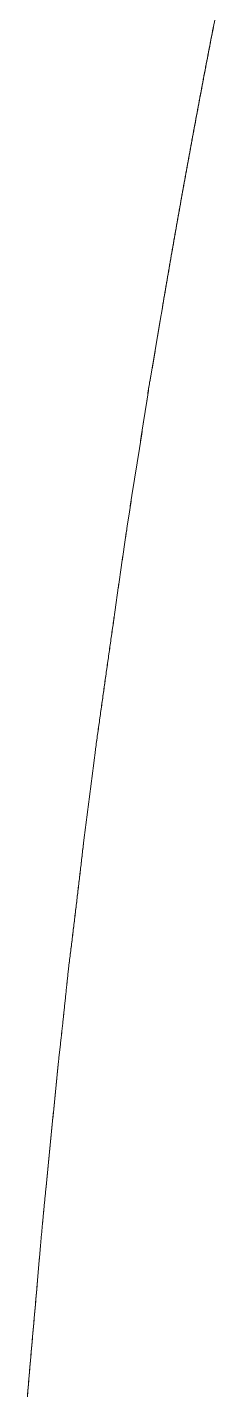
# Model space of a CAD drawing. Header units: millimetres. Extents: x 8533 to 164433, y 5768 to 115327.
# Drawn here: x 56968.03 to 56972.73, y 107718.75 to 107752.94 of the extents above; entities that cross this region are included whole.
import ezdxf

# ---------------------------------------------------------------- set-up
doc = ezdxf.new("R2010")
doc.units = ezdxf.units.MM
doc.header["$LTSCALE"] = 250
doc.layers.add('06_G-ENP_심볼', color=3, linetype='Continuous')
doc.layers.add('G-ENP', color=1, linetype='Continuous')

# ---------------------------------------------------------------- blocks, each defined once
blk = doc.blocks.new('zw$82BC')
at = {"layer": 'G-ENP', "color": 8, "lineweight": 0}
for centre, radius, start, end in [((19.08461110588202, 91.25662670430575), 3.350157192330593, 168.9785139210336, 169.0450626425186), ((19.08616320136856, 91.25632530373792), 3.351738281329116, 168.9760326358225, 169.0425495024346), ((19.12656007604473, 91.24845630582405), 3.392894430297713, 168.9128149551684, 168.9785136202596), ((19.04387896286268, 91.26451100811545), 3.308669004595907, 169.0450629499953, 169.1124590282432), ((19.0453865211672, 91.26422008400533), 3.310204377061466, 169.0425498106897, 169.1099141309583), ((19.00431725958477, 91.27212048812419), 3.268382126431258, 169.1124593404834, 169.1807000019523), ((19.00578143665997, 91.27183973237402), 3.269872977878141, 169.1099144431415, 169.1781234574998), ((18.96588142574394, 91.27946595293332), 3.229250691799957, 169.1807003212354, 169.2497827308671), ((18.96730430838205, 91.2791948824347), 3.230699164776361, 169.1781237767061, 169.2471746427605), ((18.92852929771642, 91.28655764140638), 3.191231308407016, 169.249783059713, 169.3197043183566), ((18.92991190087015, 91.28629598168885), 3.192638453404181, 169.2471749690181, 169.3170648015886), ((19.41007245133081, 91.19588614474492), 3.681236524065886, 169.3219299980456, 169.3825545908653), ((19.37187350198913, 91.20306862946143), 3.64236818448863, 169.3193190754033, 169.3805905613054), ((19.88764654394363, 91.10619492317409), 4.167159877987746, 169.3803228087373, 169.4338713437439), ((19.89021640544486, 91.10571426947467), 4.169774302516692, 169.3783301918606, 169.4318454755895), ((19.820413037059, 91.11873620925115), 4.098766688966579, 169.4338714942794, 169.4883051095437), ((19.82289459185633, 91.11827449112207), 4.1012908318636, 169.4318456292848, 169.4862460490514), ((19.69269366926819, 91.14237190523835), 3.968878710447079, 169.5436227338663, 169.59982224106), ((19.69501124076847, 91.1419453247475), 3.971235213816401, 169.5415305283616, 169.5976969550454), ((19.75546498376924, 91.1307873437679), 4.032710050622929, 169.488305271897, 169.5436225622417), ((19.75786231246487, 91.13034367108844), 4.0351480887401, 169.4862462072815, 169.5415303621305), ((19.63199846273837, 91.15351176722203), 3.907169678525297, 169.5998224196912, 169.6569026137821), ((19.63423979892038, 91.15310150852827), 3.909448252563674, 169.5976971276991, 169.6547443009787), ((19.57328445069358, 91.16422755301392), 3.847485817427588, 169.6569027957917, 169.7148620817557), ((19.57545360973269, 91.16383275533923), 3.849690611233619, 169.6547444811839, 169.7126707993221), ((19.5164632562204, 91.17453850186769), 3.789736671913434, 169.714862271465, 169.7736989766425), ((19.51856268150637, 91.17415860572572), 3.791870191824449, 169.7126709887159, 169.7714747937014), ((19.46145010776839, 91.18446301567923), 3.733835486979597, 169.7736991753322, 169.8334115757175), ((19.46348312096656, 91.18409730808918), 3.735901130782477, 169.7714749908259, 169.8311545570349), ((19.40816691181676, 91.19401811504355), 3.679702328059387, 169.8334117816667, 169.8939980743327), ((19.4101362433404, 91.19366599610623), 3.681702891486015, 169.8311547596314, 169.8917082890545), ((19.35653878051967, 91.20322007967906), 3.627260549920362, 169.8939982896794, 169.9554566146705), ((19.35844744337079, 91.20288090524099), 3.629199114548919, 169.8917085021295, 169.9531341322344), ((19.30649584683836, 91.21208413296318), 3.576438638779124, 169.955456834924, 170.0177852625822), ((19.30834655472871, 91.21175731867277), 3.578317980932076, 169.9531343538187, 170.0154301545044), ((19.2109060656219, 91.2288551145561), 3.479388780662144, 170.0809822519326, 170.1450448056222), ((19.2126468792833, 91.22855166372261), 3.481155844409623, 170.078594598402, 170.1426246878912), ((19.25797263409682, 91.22062456924522), 3.527169569103996, 170.017785491264, 170.0809820137271), ((19.25976696846222, 91.22030973578319), 3.528991314307885, 170.015430382889, 170.0785943636052), ((19.16523729023562, 91.23678861435894), 3.433036030318742, 170.1450450524825, 170.2099715039384), ((19.16692664847132, 91.2364960915142), 3.434750527489689, 170.1426249311339, 170.207519000113), ((19.12091045275368, 91.2444372593967), 3.388054141829476, 170.2099717554782, 170.2757599048717), ((19.12255042504655, 91.2441552139831), 3.389718190636772, 170.2075192479898, 170.2732750985896), ((19.0778731470498, 91.25181251708841), 3.344389463790218, 170.2757601612384, 170.3424077329551), ((19.07946585997048, 91.25154049378676), 3.346005239402916, 170.2732753541457, 170.3398907093329), ((19.03607526305673, 91.2589253388922), 3.301990698002666, 170.3424079971063, 170.4099126489835), ((19.03762236233452, 91.25866296928189), 3.303559886870572, 170.3398909751882, 170.4073634989415), ((16.21079070315189, 91.73149731470818), 0.4374707638834125, 170.1026138271495, 170.2688317425769), ((16.20823681500947, 91.73193924561559), 0.4348789222914573, 170.0958570144844, 170.2630733015558), ((15.34706944732615, 91.88181165021024), 0.4392326940472444, 350.1525442679289, 350.4621140861219), ((15.33517435351554, 91.88386132576028), 0.4513031300097267, 350.1604859373259, 350.4742628269868), ((16.61196995069118, 91.66389974005227), 0.8443057428687424, 170.5211703655568, 170.607010757595), ((16.60229622489022, 91.66550772294124), 0.8344992877667186, 170.5174234127385, 170.6042757349713), ((16.41385618482322, 91.69697723308485), 0.643449613334013, 170.408407844855, 170.5211585419208), ((16.40825891731448, 91.6979176430246), 0.6377738962916658, 170.4036529164742, 170.5174115407595), ((16.29258749163201, 91.71746987031213), 0.5204616296574915, 170.2688466736009, 170.4083945172628), ((16.28894653220858, 91.71808987563497), 0.5167682591992608, 170.2630882914631, 170.4036395280999), ((12.48521244564314, 92.33713323815812), 3.337004904774196, 350.6808413468965, 350.7024893768185), ((31.41628020737251, 89.23775715958624), 15.84609856529977, 170.6976011709689, 170.7021630967512), ((28.55675396009674, 89.70603295387343), 12.94848358519037, 170.6969002079471, 170.7024831588102), ((18.02838729178036, 91.43068394911342), 2.279794550440366, 170.6658603603094, 170.6975936180198), ((17.95849760990428, 91.44215245506382), 2.208970161072535, 170.6641408832023, 170.696892589343), ((16.99326943052803, 91.60082418007522), 1.230787074358747, 170.6070211261326, 170.6658514084363), ((16.97270477049888, 91.60421560819327), 1.209944641966506, 170.6042861596295, 170.6641318714647), ((15.09772232919859, 91.90738786417586), 0.689384786247199, 350.4476688964047, 350.5522825839397), ((15.09097360973188, 91.90851697815583), 0.6962273077093869, 350.4520893809757, 350.5556765924803), ((14.85667006438804, 91.94750012278433), 0.9337516982075432, 350.552280774884, 350.629552774473), ((14.84425774275157, 91.94955666901006), 0.9463332357583499, 350.5556747235688, 350.6319208492698), ((14.35205047842898, 92.03077204838092), 1.445195869281926, 350.6295494594098, 350.6795028690026), ((14.32215222117942, 92.0356919434152), 1.475496217412416, 350.6319174904455, 350.6808461548621), ((12.63390176950311, 92.31276113178137), 3.186331369218871, 350.6794981162047, 350.7021692582977), ((15.39673708291424, 91.85650800089013), 0.3860715025894905, 349.9697540503306, 350.1563893824415), ((15.39463457572226, 91.85687621129864), 0.3882060075429573, 349.9772524542021, 350.1628627465646), ((15.3313993417889, 91.86784498476158), 0.4523855103002722, 350.1563926207562, 350.3157030026032), ((15.32850479181867, 91.86834292978381), 0.4553225774192341, 350.1628659175295, 350.3211501917718), ((15.23883070036614, 91.88364190816088), 0.54629235863268, 350.3157044499659, 350.4476691297828), ((15.23460086329762, 91.88435853448993), 0.5505824713189454, 350.3211515710678, 350.4520896819356), ((15.82696122532651, 91.77648077716776), 0.05153797490802721, 169.8580399085928, 172.177278525566), ((15.8258159172599, 91.77667559710483), 0.05037578839103405, 169.7930968552159, 172.1067179773576), ((15.51241026079801, 91.83566090653136), 0.268534164524898, 349.2463403006273, 349.514653771505), ((15.51140667190789, 91.83584898532337), 0.2695552239732334, 349.2569009338986, 349.5241966440469), ((15.48269961409609, 91.84115953955109), 0.2987493509802334, 349.5146632995734, 349.7558186756279), ((15.48145058902601, 91.84138788253978), 0.3000190760605617, 349.5242060805281, 349.7643405588948), ((15.44526937356035, 91.84792406072972), 0.3367859340726219, 349.7558259505124, 349.969748872688), ((15.44367499367895, 91.84820901629672), 0.3384055771976952, 349.764347736228, 349.977247354484), ((14.41861591389626, 91.98518043501582), 1.372190061227306, 351.3278854096977, 351.4378383747842), ((14.42515768042826, 91.98418932302815), 1.365573642343186, 351.3317520021541, 351.4422462481686), ((14.57266676443318, 91.96198611862957), 1.216402895954979, 351.4378555193242, 351.5621565235546), ((14.5777267128047, 91.96123011334424), 1.211286783053658, 351.4422634512135, 351.567099931652), ((14.21570388335762, 92.0161297109882), 1.577448799945993, 351.2324122539791, 351.3278698731066), ((14.22447069969725, 92.01478536782787), 1.568579509726739, 351.2357322364491, 351.3317364014031), ((13.53050152946885, 92.12239585557046), 2.270842620313399, 351.0854728405179, 351.1515565108342), ((13.54907286148376, 92.1194942195686), 2.252045976334891, 351.0876860162464, 351.154325102213), ((13.93686674070723, 92.05913493334168), 1.859582812909564, 351.151568762642, 351.2323983525526), ((13.94919749525464, 92.05722459680061), 1.847104957827515, 351.1543374178274, 351.2357182712778), ((11.70090898928363, 92.41046369244759), 4.122974518454859, 350.997920154359, 351.0342184897003), ((11.76282339464332, 92.40067596398825), 4.06029124248605, 350.9990121675493, 351.0358725316284), ((12.88451123896972, 92.22372359416056), 2.924731575738363, 351.0342273840055, 351.0854622579382), ((12.91554716341939, 92.21884174153467), 2.89331404838313, 351.0358814915161, 351.0876753635799), ((8.837674616371785, 92.86406290190541), 7.021916276587323, 350.9766236060076, 350.9979129654561), ((9.016549345801607, 92.8356924545194), 6.840805673014245, 350.9771510873277, 350.999004919912), ((32.36293205497181, 89.12369893482764), 16.79883207414905, 170.9703910061609, 170.9792749725271), ((33.49570760937935, 88.94377145760598), 17.94580825143393, 170.9703520361374, 170.9786684086418), ((-7.928973253936064, 95.52665412751196), 23.99866133686242, 350.9703947396106, 350.9766181349952), ((-5.952713029987805, 95.21271255787457), 21.99762066320849, 350.97035582936, 350.9771455592578), ((19.53189623463966, 91.15967324261305), 3.807270348381611, 171.0032898142997, 171.0424497941775), ((19.58732740306802, 91.15091575940193), 3.863389042458484, 171.002114842338, 171.0407064617594), ((21.90537852958029, 90.78389029964876), 6.210316545319916, 170.9792729927618, 171.0032900302334), ((22.05414359088867, 90.76030382621911), 6.360939800068569, 170.978666360036, 171.0021151268942), ((18.48281892523859, 91.32503418670223), 2.745240479248839, 171.0424513514717, 171.0967482338576), ((18.51149612117025, 91.32052734533676), 2.774269656351994, 171.0407079577908, 171.0944369908099), ((17.51368270284236, 91.47638387333853), 1.764357162442392, 171.1661684128737, 171.2506567407122), ((17.5254078207055, 91.47457015943763), 1.77622172824637, 171.1632903175695, 171.2472136426838), ((17.89210978957779, 91.41757124323607), 2.147327116139193, 171.0967515796359, 171.1661632719247), ((17.90957255921508, 91.41484606169558), 2.165001246952269, 171.0944402715807, 171.1632852428199), ((17.05798029081815, 91.54617533723206), 1.303341226477496, 171.3501830261274, 171.4646452284205), ((17.06428550519509, 91.54522235533113), 1.309718050875614, 171.3461771252395, 171.4600796166622), ((17.25087447430776, 91.51683102856776), 1.498454666493922, 171.2506636861602, 171.3501742638643), ((17.25927585656406, 91.51554521856883), 1.506953873112138, 171.2472205237613, 171.3461684348888), ((23.13796794380501, 90.65718253990337), 7.447972801672734, 171.6583502583937, 171.670067946277), ((23.17514485342714, 90.65173514916535), 7.485546684490687, 171.6579412195337, 171.6695995910583), ((16.3389424435302, 91.65418034615652), 0.576237045708786, 171.4735384844624, 171.6661369221436), ((16.33860183683426, 91.65422979458697), 0.575892863652027, 171.4636537166207, 171.660408397131), ((21.58804933026779, 90.88395657125125), 5.881551976208915, 171.6833650499885, 171.6982361968588), ((21.61102098544815, 90.88060148749264), 5.904767348825796, 171.6828375182531, 171.6976496062207), ((22.27032681076084, 90.78422069219431), 6.571080660136692, 171.6700683853224, 171.6833646554841), ((22.29912527335883, 90.78000736933546), 6.600185703234748, 171.6696000258844, 171.6828371156541), ((20.20232396971939, 91.08578869401538), 4.481205198940276, 171.732691037786, 171.7522682309272), ((20.21551320083445, 91.08387449222994), 4.494532613699327, 171.7319867101125, 171.7515051576457), ((20.58323074911495, 91.03044232109619), 4.866111935156742, 171.7146795350124, 171.7326907727987), ((20.59883133777664, 91.02817293289138), 4.881876721466014, 171.7140340255983, 171.7319864362182), ((21.03729704484637, 90.96431998898765), 5.324967428447113, 171.6982365491072, 171.7146792226532), ((21.05604425898294, 90.96158712056604), 5.343912786856051, 171.6976499617102, 171.714033712316), ((19.35537300356175, 91.20826118939351), 3.625444997801381, 171.7961123718844, 171.8203753081252), ((19.36393787254271, 91.20702816103642), 3.634098167074783, 171.7952320601689, 171.8194364664454), ((19.59871784480204, 91.173177796929), 3.871305844999684, 171.7734095297626, 171.7961122149443), ((19.60850681493413, 91.17176445244104), 3.881196319084064, 171.7725878136849, 171.7952319047317), ((19.87811250601318, 91.13278403111246), 4.153605389863101, 171.7522684596188, 171.7734093376783), ((19.88940629355035, 91.13114901348206), 4.165016915533071, 171.7515053874592, 171.7725876229055), ((18.7826086632099, 91.29034231505773), 3.046829107495293, 171.8735778060162, 171.9025157801196), ((18.78863263713892, 91.28948363596885), 3.052913973220297, 171.8725219890855, 171.9014015047028), ((18.95185463253974, 91.26617540989571), 3.217791785994169, 171.8461975168208, 171.8735777686789), ((18.95858304349083, 91.26521294690468), 3.224588685880093, 171.8452001802019, 171.8725219414457), ((19.14144780179659, 91.23901063759592), 3.409321143229329, 171.8203754201982, 171.8461974455521), ((19.14901054769747, 91.23792524830225), 3.416961378467617, 171.8194365804199, 171.8452000987804), ((18.36832102634811, 91.34907200282453), 2.628399356077446, 171.965064575365, 171.9986762385719), ((18.37280051119309, 91.34844095642404), 2.632923071746138, 171.9638333694705, 171.9973865164985), ((18.49313996170766, 91.33145223269491), 2.754455783615726, 171.9330113133929, 171.9650646578886), ((18.49805760520697, 91.33075658916118), 2.759422385761271, 171.9318385700012, 171.9638334468021), ((18.63054816973882, 91.31197691628427), 2.89323727944149, 171.9025157838766, 171.933011352991), ((18.63597639939117, 91.31120602627067), 2.898719974751693, 171.9014015058672, 171.9318386144204), ((14.8069166577193, 91.84573354622563), 0.967469771461933, 351.925963636555, 352.0472510996419), ((14.80732494468414, 91.84568136297491), 0.9670581697552999, 351.9308225918978, 352.0503998914427), ((18.14997951083105, 91.3796976740689), 2.40792043711192, 172.0338468014095, 172.0705780199234), ((18.15374191515896, 91.37917235225916), 2.411719338115869, 172.032498548853, 172.0691711726533), ((18.25440236442775, 91.36508490551364), 2.513360777390693, 171.9986761230717, 172.0338469524262), ((18.25849819553549, 91.36451041112696), 2.517496702405619, 171.9973864052398, 172.0324986997833), ((-11.17860265214379, 95.52183926212342), 27.21172563183906, 351.9373329696093, 351.9422446603057), ((-10.75544462657363, 95.46191543108586), 26.78434573056017, 351.9374795306735, 351.942469769557), ((-3.158386986544699, 94.38642575749475), 19.11153901983966, 351.9422455548587, 351.9492459129724), ((-2.949979692057966, 94.35693523887448), 18.90105555011307, 351.9424706630832, 351.9495492542397), ((-31.1943485577123, 98.35719752203971), 47.42729736796262, 351.934516588304, 351.9373322134049), ((-29.91746807755773, 98.17628846103474), 46.13766492086392, 351.9345843584876, 351.9374787760898), ((110.5014483281733, 78.2744251109433), 95.68460499072873, 171.9338020809913, 171.935195650468), ((116.2085454342443, 77.46568791637526), 101.4487192528214, 171.9337908389479, 171.9351052594696), ((-169.4150841306639, 117.9439758964267), 187.0289221056969, 351.9338025430235, 351.9345159799754), ((-150.9583428206892, 115.3284226934504), 168.3877735805671, 351.9337913068899, 351.9345837456646), ((39.24383849522663, 88.37034544059406), 23.71534370861009, 171.9386992602939, 171.9443160704479), ((39.58055816609227, 88.32267135507294), 24.05542157482158, 171.9385295923759, 171.9440670829424), ((53.41879658236685, 86.36271744700116), 38.03176808527746, 171.9351953362465, 171.9386994302624), ((54.29096873922965, 86.23916171118333), 38.91264849193008, 171.9351049328838, 171.9385297704701), ((29.15278282493422, 89.79804875215979), 13.52379123982353, 171.9520465637234, 171.9618900912795), ((29.26163298643537, 89.78266712726867), 13.63372281860629, 171.9517182355015, 171.9614824688742), ((32.81757166406545, 89.27986805278886), 17.22503271703373, 171.944316051062, 171.9520464411976), ((32.99460867667285, 89.25482336920936), 17.40383243728129, 171.9440670536545, 171.9517181148034), ((25.1329656737873, 90.36537234086103), 9.464137787045795, 171.9738456384559, 171.9879087099086), ((25.18594145512476, 90.35790880049069), 9.517636738707532, 171.9733588064053, 171.9873428280387), ((26.78613970405134, 90.13226420444892), 11.13366579747297, 171.9618903613148, 171.9738452155574), ((26.85970290062774, 90.1218832043233), 11.20795784976852, 171.9614827348653, 171.9733583922753), ((22.97854685703625, 90.66835083464082), 7.288519139803292, 172.0040768454596, 172.0223416956819), ((23.00969492142026, 90.66398039190051), 7.31997232209521, 172.0034320812174, 172.0216183049708), ((23.91388574120079, 90.53696529019862), 8.233040706268808, 171.9879092814288, 172.0040761269823), ((23.953817808159, 90.53135014038816), 8.27336563488906, 171.9873433882879, 172.0034313712902), ((21.63973785509241, 90.85575901495548), 5.93665693278733, 172.0426993360115, 172.0651376274289), ((21.66015247629379, 90.85290936204774), 5.957269484184212, 172.0418975982071, 172.0642578983406), ((22.23884446347166, 90.77201520790823), 6.541588130050672, 172.0223425558547, 172.0426983297733), ((22.26379420841216, 90.76852301988725), 6.566781088255942, 172.0216191609874, 172.0418966008883), ((20.7444303024525, 90.98037727725705), 5.032718129402342, 172.0886938371761, 172.115189641891), ((21.14505738732136, 90.924708528976), 5.437194421003092, 172.0651387788261, 172.0896499059455), ((21.162057581154, 90.92234258078054), 5.454358461807589, 172.0642590419571, 172.0886925542073), ((14.95910239492453, 91.76602211663328), 0.8058220283303462, 352.954887226671, 353.0719322194447), ((14.96265366709981, 91.76558705659357), 0.802244206809466, 352.9590274149003, 353.0765980534573), ((15.87099921965167, 91.6554078942894), 0.1127592588992225, 172.2114285519554, 173.1681256899842), ((15.8718464100876, 91.65529691451485), 0.1136135579104791, 172.169809162638, 173.1322064605015), ((20.7300697482607, 90.98236934607968), 5.018220065699337, 172.0896511899811, 172.1162241718812), ((14.70843222428637, 91.7972613678902), 1.058431362811495, 352.7628934672551, 352.8518572292392), ((14.71459901331197, 91.79648330960629), 1.052215684748533, 352.7659783961753, 352.8554704492089), ((14.85099587929228, 91.77938240265195), 0.9147509774883007, 352.8518611454851, 352.9548832552217), ((14.85558755054417, 91.77881091097038), 0.9101238788468643, 352.855474367941, 352.9590234490339), ((13.75810059570655, 91.9194440809423), 2.016585626071171, 352.580690643616, 352.6272694952205), ((13.78063209000938, 91.91651969059461), 1.993865144876707, 352.5821828209893, 352.6292939015009), ((14.22315759788133, 91.85926867662732), 1.54765162799022, 352.6272733715654, 352.6880153750455), ((14.23641084968968, 91.85756120390465), 1.534288838994437, 352.6292977720884, 352.6905706930313), ((14.51180748743396, 91.82223031770337), 1.256635135724796, 352.688019245218, 352.7628895832744), ((14.520524739576, 91.82111776448721), 1.247847175294929, 352.690574568472, 352.7659745049907), ((-5.28284989684947, 94.41443492423053), 21.22030375409245, 352.5261585371669, 352.5305741688096), ((10.6338908184688, 92.32757261075022), 5.16734049880901, 352.5301542969019, 352.5483020498667), ((10.78041897647724, 92.30838474735657), 5.019561356155971, 352.530578087796, 352.5492607012555), ((12.88365536641989, 92.03331456786657), 2.898413810478224, 352.548305950044, 352.5806867570151), ((12.93015613199073, 92.02724636965729), 2.851518776959073, 352.5492645968557, 352.582178944236), ((19.50236024526164, 91.16190151484011), 3.777408339244336, 172.5366872555723, 172.5614509937065), ((19.58579679068909, 91.1509888863348), 3.861555486944583, 172.5360373711594, 172.5602622391089), ((24.66186504677746, 90.48600113042733), 8.980996632577464, 172.526266956144, 172.5366912457673), ((25.14628823494196, 90.42249467373017), 9.46956484137755, 172.5261545787005, 172.5360413504357), ((-8.18996398436694, 94.7957039254349), 24.15231302511959, 352.5262709070653, 352.5301503754155), ((17.1172850513873, 91.47225020139052), 1.372226024766782, 172.6541285988314, 172.7221268479281), ((17.12828283207632, 91.47083878886338), 1.383314002540436, 172.6518580771612, 172.7193134001362), ((17.48591034525272, 91.42472833779789), 1.743901871166105, 172.6005820591027, 172.6541326246376), ((17.50363406653067, 91.42243471828726), 1.76177338378859, 172.5988530993466, 172.6518621064325), ((18.12466256754244, 91.34177567623993), 2.388017967486916, 172.5614469820667, 172.600586083879), ((18.15787927723484, 91.33744995580497), 2.421515155683862, 172.5602582341893, 172.5988571265454), ((16.58774541199365, 91.53925013684261), 0.8384642374962169, 172.8976957911987, 173.0087067362723), ((16.70866900038432, 91.5241878948816), 0.9603222904233211, 172.8046009838285, 172.9016031082434), ((16.71408900415777, 91.52350811774807), 0.9657847560551301, 172.8012432415638, 172.8976997410797), ((16.8773260713826, 91.50289539081348), 1.130318108981241, 172.7221228301752, 172.8046049731207), ((16.88480989227499, 91.50194489760366), 1.137862047126637, 172.7193093782376, 172.8012472389242), ((8.67476244844319, 92.45653535895184), 7.127524235737593, 353.3977051594669, 353.4155353807048), ((8.642731040353752, 92.4602375781866), 7.159768886814996, 353.3984133913965, 353.4161625694051), ((16.04237326633991, 91.60662713032985), 0.2889466214129346, 173.118775434155, 173.5197532596717), ((16.03566643090274, 91.60741898320214), 0.2821931219824899, 173.1028663994687, 173.5089219086177), ((16.58363952297766, 91.53975752902795), 0.8343271169917912, 172.9015991571501, 173.0131570856018), ((10.04459448614553, 92.29776851410304), 5.748522140106943, 353.3555650205645, 353.377715826324), ((10.02377977521384, 92.30018898668516), 5.769477112625481, 353.356435470148, 353.3785051212049), ((9.433029476988636, 92.36877008326951), 6.364194929215922, 353.3777155502631, 353.3977052476032), ((9.407517751547644, 92.3717272661433), 6.389877473071068, 353.3785048487128, 353.3984134690226), ((10.97214652766901, 92.189535841946), 4.814676788868586, 353.3047660679172, 353.3312508705188), ((10.95748356288711, 92.19125354296085), 4.829440021208023, 353.3057993683145, 353.3322026331077), ((10.54882255131896, 92.23903097522248), 5.240884434472044, 353.331250214719, 353.3555654885213), ((10.53149304060339, 92.24105327555725), 5.258331544139214, 353.3322019840916, 353.3564359304258), ((11.64453872640003, 92.11044646991837), 4.137649148216181, 353.2452609554637, 353.2761068488571), ((11.63361111554418, 92.11173765973348), 4.148652777037703, 353.2464582450052, 353.2772219602946), ((11.33297913928824, 92.14717811499565), 4.451366521135338, 353.2761058121906, 353.3047669157496), ((11.32039640025864, 92.14865825648678), 4.464036017454801, 353.2772209310874, 353.3058002100887), ((12.15636630663239, 92.04968434699015), 3.62222744759434, 353.1769749045445, 353.2122227232976), ((12.14787647289565, 92.05069741070588), 3.630777510323449, 353.1783378408136, 353.2135025878528), ((11.91655782426257, 92.07822799021756), 3.863728685241679, 353.2122213007116, 353.2452621804991), ((11.90697091425029, 92.07936617738761), 3.873382923225273, 353.2135011699476, 353.246459470215), ((12.56058357230087, 92.00119269998385), 3.215111916862352, 353.0998054798309, 353.1395099230374), ((12.55377228872744, 92.0020144950347), 3.221972596795587, 353.1013362424743, 353.140956458744), ((12.36958014321483, 92.02417313381824), 3.407492815763018, 353.1395081086548, 353.1769765245267), ((12.36200177524536, 92.02508230738317), 3.415125525346308, 353.1409546578814, 353.1783394469653), ((12.88914174799369, 91.96131530341495), 2.884142588638547, 353.0136220942132, 353.0578520150034), ((12.88353618821129, 91.96199994856079), 2.889789803693039, 353.0153233910631, 353.0594676695067), ((12.73284453145409, 91.98034613253867), 3.041594144220412, 353.0578498083109, 353.0998074898228), ((12.72668284960584, 91.98109400243845), 3.04780104609423, 353.0594654663374, 353.1013382433719), ((13.03172987995056, 91.94384197662907), 2.74048782009985, 352.9671015013998, 353.0136245030578), ((13.02660308701913, 91.94447226390321), 2.745653211309549, 352.9688892567941, 353.0153257980764), ((13.2828435516824, 91.91275829396386), 2.487457618206133, 352.8670890619051, 352.9182681828384), ((13.27849614575327, 91.91330028240594), 2.491838678410255, 352.869052461281, 352.9201432790192), ((13.16245524700493, 91.92771460162851), 2.608771405724612, 352.9182653450772, 352.9671041254926), ((13.15774425120527, 91.92829774716125), 2.613518356195888, 352.9201404448041, 352.9688918775918), ((27.36546871629811, 90.38847047086216), 11.67790126815488, 174.0457592255734, 174.0538948387423), ((27.00667858497674, 90.42586637167364), 11.31716755541683, 174.0453197945337, 174.0537139673118), ((15.83517423262357, 91.5912653391789), 0.08504140963811244, 172.9624757582565, 174.1943161508194), ((15.83632336130326, 91.59113335969846), 0.0861978670142311, 172.913639973044, 174.1429878560548), ((13.39416954436849, 91.89882683807821), 2.375263313044856, 352.8135461484365, 352.867092116725), ((13.3901416654834, 91.89933272673102), 2.379322836470907, 352.8155988770795, 352.8690555093279), ((-1.37394688896778, 93.37972240665641), 17.21676250575302, 354.0496170784157, 354.0551590943161), ((-2.199104125108519, 93.46568566077303), 18.04638539894152, 354.0499479111872, 354.0552347773587), ((90.07572003409292, 83.85698375100549), 74.72737342385697, 174.0538892048031, 174.0551634869063), ((77.61134176638349, 85.15505626162877), 62.19558513025657, 174.0537082923595, 174.0552392059607), ((12.05952704957589, 91.97825629679585), 3.710381250044586, 353.9923728168172, 354.0182032497129), ((12.02315777198636, 91.98207515560574), 3.746950472248484, 353.9934641480892, 354.019041434702), ((10.76097356929763, 92.11432259669675), 5.016043985635778, 354.0182040215857, 354.0372875990436), ((10.69409011089876, 92.12131916145171), 5.08329239739821, 354.0190422622337, 354.0378724197931), ((8.036266657143656, 92.39890788377278), 7.755572511269274, 354.0372895632795, 354.0496139067691), ((7.874374595635302, 92.41579863813712), 7.918343322726773, 354.0378744336218, 354.0499447024519), ((13.32200570346136, 91.84510629443702), 2.440900490284903, 353.9204698966047, 353.9597992705056), ((13.30629346640701, 91.84677411202387), 2.456700996575152, 353.9220681755063, 353.9611437640208), ((12.820779262356, 91.89814298627175), 2.944925128515903, 353.9597977080988, 353.9923732129553), ((12.79792505714649, 91.90055445740279), 2.967906204963252, 353.9611422428091, 353.9934645021023), ((14.1506031244473, 91.75627572537951), 1.607554890985922, 353.7617249580991, 353.821473646097), ((14.14366752810811, 91.75703006398987), 1.614531388598116, 353.7640915004395, 353.8235824796679), ((13.94372139052111, 91.77867198709106), 1.81564536258648, 353.8214685794744, 353.8743740085188), ((13.93494736069523, 91.77961757352222), 1.824470198425486, 353.8235774585842, 353.876226890534), ((13.6776938759398, 91.80722261684451), 2.083200547499096, 353.8743701158347, 353.9204726243146), ((13.66621103312561, 91.8084501258279), 2.094748813613701, 353.8762230404083, 353.9220708560182), ((14.56651414240714, 91.71036909744225), 1.189117840965906, 353.540878186697, 353.6215055935518), ((14.56256971894665, 91.71081274155546), 1.193087134851079, 353.5440319817944, 353.6243941273403), ((14.45254095635813, 91.72311012199339), 1.303800973312101, 353.6214969071399, 353.6950957560351), ((14.44787010844705, 91.72362911626522), 1.308500566086013, 353.6243854972313, 353.6977220144909), ((14.31641385240967, 91.73815067675338), 1.440756465048882, 353.6950883006024, 353.7617312088362), ((14.31078340373433, 91.73876933422969), 1.446420799586942, 353.6977146097275, 353.7640977067301), ((14.74720894988799, 91.68978189582867), 1.007253975364021, 353.3582126955162, 353.4531596693212), ((14.74427357695977, 91.69012114296237), 1.010208886675012, 353.3619073515043, 353.4565819552827), ((14.66351083744162, 91.69938762545331), 1.091501492055427, 353.4531484652939, 353.5408881157442), ((14.66012990209369, 91.69977291475715), 1.094904309920299, 353.456570796313, 353.5440418576351), ((13.86398238888479, 91.74901758878656), 1.891849796884226, 354.4948808583712, 354.5607729120856), ((15.83611171322521, 91.56170849794586), 0.08915635288552183, 173.6132227285281, 174.9167489244313), ((15.83536346101893, 91.56178888495828), 0.08840343874087249, 173.5705519862977, 174.8727357131227), ((14.8202907487583, 91.68127181918652), 0.9336783630286826, 353.2559642880315, 353.3582252170951), ((14.8177142408065, 91.6815740790849), 0.9362725396789985, 353.2599354720379, 353.3619198264519), ((13.19250388408626, 91.81412509874417), 2.566477457935215, 354.3891175323652, 354.4376464659456), ((13.56756231630773, 91.77759295344867), 2.189644040511488, 354.4356708824792, 354.4925720114297), ((13.5799387039112, 91.77639365282357), 2.17720968168862, 354.4376497783754, 354.4948768160819), ((13.85470058251845, 91.74990697826343), 1.901174116352299, 354.4925760250812, 354.5581435247052), ((11.75749431978666, 91.95571895900412), 4.008455789776891, 354.3182489982981, 354.3493087905664), ((12.60760085344056, 91.87159705043501), 3.154197273641752, 354.3479867231073, 354.3874631420999), ((12.6334373849444, 91.86904939884812), 3.128235438924004, 354.3493106359603, 354.3891149534513), ((13.17520409753497, 91.81581755640093), 2.583859834347062, 354.3874656950269, 354.4356675983557), ((10.1079686323056, 92.11984998080555), 5.666127044766267, 354.2952794503323, 354.3172525318332), ((10.19112928262508, 92.11155923414526), 5.582554141532047, 354.2959459119315, 354.3182478830965), ((11.71486432806218, 91.9599490543797), 4.051295139175775, 354.3172536175633, 354.3479849080919), ((-12.14182295379901, 94.34683502069328), 28.02709061322857, 354.277627098987, 354.2820710332296), ((-10.21980130818103, 94.15431185210747), 26.09545079828893, 354.277635614611, 354.2824084414491), ((6.36552436999348, 92.49370704827209), 9.42719845639977, 354.282070652172, 354.2952790955598), ((6.593572838981927, 92.47090025619161), 9.198012388466154, 354.2824080773384, 354.2959455370379), ((25.24432052330611, 90.59899453709482), 9.54643764995172, 174.2819439043897, 174.2950022976464), ((25.48878325111322, 90.57454318171278), 9.792120156069988, 174.281623862071, 174.2943543520899), ((44.48484369561852, 88.6724100566347), 28.88317625046649, 174.2776282074625, 174.2819420700835), ((46.8533553899601, 88.43515376989524), 31.26354138828908, 174.2776367030432, 174.281622047776), ((19.82021520884673, 91.14024729407663), 4.095394271870912, 174.3167912578332, 174.3472728342597), ((19.86413722276542, 91.13588764824709), 4.139532121535733, 174.3158162256272, 174.3459718687027), ((21.44324681986878, 90.9787272477567), 5.72644311716644, 174.2950048554036, 174.316787976572), ((21.52994618757545, 90.97008188501513), 5.813572461062383, 174.2943568815935, 174.3158129777873), ((18.34991555544805, 91.2853841405771), 2.617948497233393, 174.3864288206397, 174.4342026903007), ((18.36754705574732, 91.28365828189908), 2.635664263458624, 174.3848032192547, 174.4322540785864), ((18.92085313617714, 91.22926642170847), 3.191637367144382, 174.3472768259044, 174.3864241212503), ((18.94729611748137, 91.22665787386092), 3.218208700474366, 174.3459758365597, 174.3847985403656), ((17.66734901656504, 91.3516131724885), 1.932176322491422, 174.4905691470863, 174.5554534002027), ((17.67676006376884, 91.35071060327124), 1.941630550708114, 174.4882993009736, 174.552864436009), ((17.95565850829372, 91.32380399214543), 2.221823890290989, 174.4342080919954, 174.4905630515388), ((17.96823541738401, 91.32258440417405), 2.234459792486872, 174.4322594599039, 174.4882932312121), ((16.85038625091654, 91.41827495497654), 1.112603481124514, 174.187433909019, 174.2737555288257), ((16.84913456315191, 91.41840145720727), 1.111345417225041, 174.1841422961124, 174.2705634208742), ((15.50939571166198, 91.55517720167342), 0.2353574127433276, 354.092435285542, 354.534728659343), ((15.50710560741278, 91.55540116994985), 0.2376583162782751, 354.1107243229288, 354.5534035902554), ((17.44756860450367, 91.37256115724557), 1.711399857280195, 174.5554601844674, 174.6288157219449), ((17.45486702327493, 91.3718700650249), 1.718730922531462, 174.5528711880277, 174.6259098940928), ((16.92290690987188, 91.41105869506077), 1.185482306632972, 174.3574153299487, 174.4383621378684), ((16.9214329208698, 91.41120331517044), 1.184001240061409, 174.3543240826571, 174.4353730434573), ((16.88516375424634, 91.41478769096506), 1.147555387340517, 174.27375958572, 174.357411506566), ((16.88380679075529, 91.41492279860478), 1.146191714483791, 174.2705674781564, 174.3543202524409), ((17.05746056803515, 91.39815047573461), 1.32065379346142, 174.5920192002042, 174.6646590646512), ((17.05554853188495, 91.39833030815606), 1.31873331918524, 174.5892379905774, 174.6619833978591), ((17.00864744351328, 91.40277146516888), 1.271622429326401, 174.5165774365278, 174.5920160851213), ((17.00689825046619, 91.40293826405764), 1.269865301630617, 174.5136917198924, 174.5892348638635), ((16.96394226390505, 91.40706295802818), 1.226711740234018, 174.4383657285418, 174.5165740803615), ((16.96233836330101, 91.40721807410688), 1.22510035643663, 174.4353766435286, 174.5136883533606), ((17.16955110816032, 91.38775463827466), 1.433225403180088, 174.7344787126766, 174.8014424242988), ((17.16724686303776, 91.38796569129232), 1.43091151287328, 174.731909579212, 174.7989807110468), ((17.11089448097529, 91.39316038625162), 1.374320207960072, 174.6646619357555, 174.7344760806044), ((17.1087985174603, 91.39335488719024), 1.372215239285001, 174.6619862770892, 174.7319069484192), ((17.38470245316417, 91.36843501945543), 1.649242499471187, 174.9267372479219, 174.9850237543125), ((17.38157571827971, 91.36871105994163), 1.646103603401315, 174.9244926988125, 174.9828887642113), ((17.30551975603028, 91.3754645917931), 1.569748383886151, 174.8655377299005, 174.926735375538), ((17.30270662421789, 91.37571590528233), 1.566924048866194, 174.863184236792, 174.9244908153252), ((17.23414275447125, 91.38187803993657), 1.498083827314303, 174.801444801224, 174.8655356093506), ((17.23160179542846, 91.38210784178494), 1.495532498039613, 174.7989830955858, 174.8631821066299), ((17.67849930299032, 91.34295059499112), 1.944142642631671, 175.0908926424487, 175.1404715917668), ((17.5717110117438, 91.35212090191874), 1.836961330731346, 175.0403864040296, 175.0928058025321), ((17.56779162297819, 91.35245928213499), 1.833027362202555, 175.0383615446947, 175.0908915223578), ((17.47292811502497, 91.36069308560866), 1.737807193059891, 174.9850253732103, 175.040385037331), ((17.46943644351417, 91.36099785113316), 1.734302246411517, 174.9828903942856, 175.0383601699417), ((17.95264926997045, 91.31976697221091), 2.219271154111489, 175.188784126969, 175.2323250479714), ((17.94689119098719, 91.32024950659229), 2.213492892141182, 175.187092058757, 175.230744434904), ((17.80891147057572, 91.33186528681256), 2.075025099777079, 175.1422757707471, 175.1887835283772), ((17.8038834398716, 91.33229062633399), 2.069979110768807, 175.1404724607622, 175.1870914495523), ((17.68292372860692, 91.34257257981494), 1.948583187224952, 175.092806913567, 175.1422749203526), ((15.3415311698101, 91.53609942976027), 0.4007935254071663, 354.905145538803, 355.1968607412194), ((15.34160689512733, 91.53609717226925), 0.4007177982966466, 354.916084854517, 355.2053458953825), ((18.11796667337042, 91.3059788181551), 2.385162555513594, 175.2323253929931, 175.2728951861573), ((18.11131773577405, 91.30653108681281), 2.378490721435315, 175.2307447927786, 175.2714261421673), ((8.773644080627903, 92.1131361137289), 6.993980115388569, 354.9394957424618, 354.9571412237181), ((8.856522474661077, 92.10581033871358), 6.910778582218845, 354.9400554775992, 354.9579141282369), ((10.46174684973137, 91.9641735287205), 5.299317667941668, 354.9571437535237, 354.9804580730473), ((10.50916327259695, 91.95999947389754), 5.251717879501738, 354.9579166680843, 354.9814433142291), ((-3.905457014497628, 93.23787930589629), 19.72287060859805, 354.921291991972, 354.9275364895859), ((-3.25325626834352, 93.17995339006916), 19.06810253930169, 354.9214230872677, 354.9278822448885), ((5.468279999872507, 92.40583591889055), 10.3122786074308, 354.9275385662099, 354.9394934370908), ((5.648488496596045, 92.38985969669528), 10.13136331828613, 354.9278843369946, 354.9400531541189), ((39.1658524595684, 89.40763001474608), 23.51841180526931, 174.9207720885571, 174.9259993655195), ((40.17558631192669, 89.31792733174956), 24.53212232768329, 174.9206878763234, 174.9256993114806), ((-221.5891616823454, 112.5841038734253), 238.2645638456919, 354.9207737174481, 354.9212901371583), ((-151.7645273925685, 106.3782674207529), 168.1646925210502, 354.9206895090963, 354.9214212244751), ((23.03753401251613, 90.8389249636482), 7.326708284377299, 174.9369813335596, 174.9537345109672), ((23.13336869450599, 90.83044788387485), 7.422917156569919, 174.9364649511836, 174.9530014361479), ((26.87858898080061, 90.49861896254589), 11.18280883334757, 174.9259979761661, 174.9369824817508), ((27.10267683558091, 90.47874298000681), 11.40777643365975, 174.9256979130059, 174.9364661138114), ((19.3403897558053, 91.16432201943508), 3.615271845186284, 175.003412595099, 175.03730164208), ((20.05152378485418, 91.10215651876376), 4.32911787608564, 174.9762640786853, 175.0045803900471), ((20.0849648968029, 91.09922485587481), 4.362687245947634, 174.9753139791048, 175.0034130340286), ((21.16219609575633, 91.00452169088055), 5.444073275113127, 174.9537335961082, 174.9762647612479), ((21.2150716211748, 90.9998627401755), 5.497153657308912, 174.9530005073966, 174.9753146627705), ((18.40737117830635, 91.24505013674445), 2.678767278451578, 175.0785856465493, 175.1242786163081), ((18.42017454339783, 91.24395263080663), 2.691617596278513, 175.0769834333516, 175.122458950618), ((18.79624377448529, 91.21156557775782), 3.069078835735644, 175.0386861987696, 175.0785855931248), ((18.81305379366479, 91.21011200416768), 3.085951583276367, 175.0373014439615, 175.0769833845723), ((19.3173620184461, 91.16632818326514), 3.592156885408246, 175.0045799543695, 175.0386863899013), ((17.86623210763879, 91.2909939715762), 2.135681292135112, 175.1757643997176, 175.2330374655734), ((17.8743547612598, 91.290312368326), 2.143832493232663, 175.1737273900229, 175.2307832941233), ((18.10621887598428, 91.27073946483529), 2.376521268103021, 175.1242789154509, 175.175763845519), ((18.11628765864903, 91.26988494936376), 2.386626245797685, 175.1224592446268, 175.1737268489165), ((17.67059392323831, 91.30730859878776), 1.939364032943356, 175.2330382680634, 175.2960933816161), ((17.67728054161837, 91.30675455628386), 1.946073565261928, 175.2307840924756, 175.293622318719)]:
    blk.add_arc(centre, radius, start, end, dxfattribs=at)

msp = doc.modelspace()

# ---------------------------------------------------------------- block references
at = {"layer": '06_G-ENP_심볼', "color": 0, "xscale": 79.36842069133647, "yscale": 79.36842069133647, "zscale": 79.36842069133647}
msp.add_blockref('zw$82BC', (55718.94609826999, 100459.2019182342, -0.3242994333755119), dxfattribs=at)

doc.saveas('drawing.dxf')
